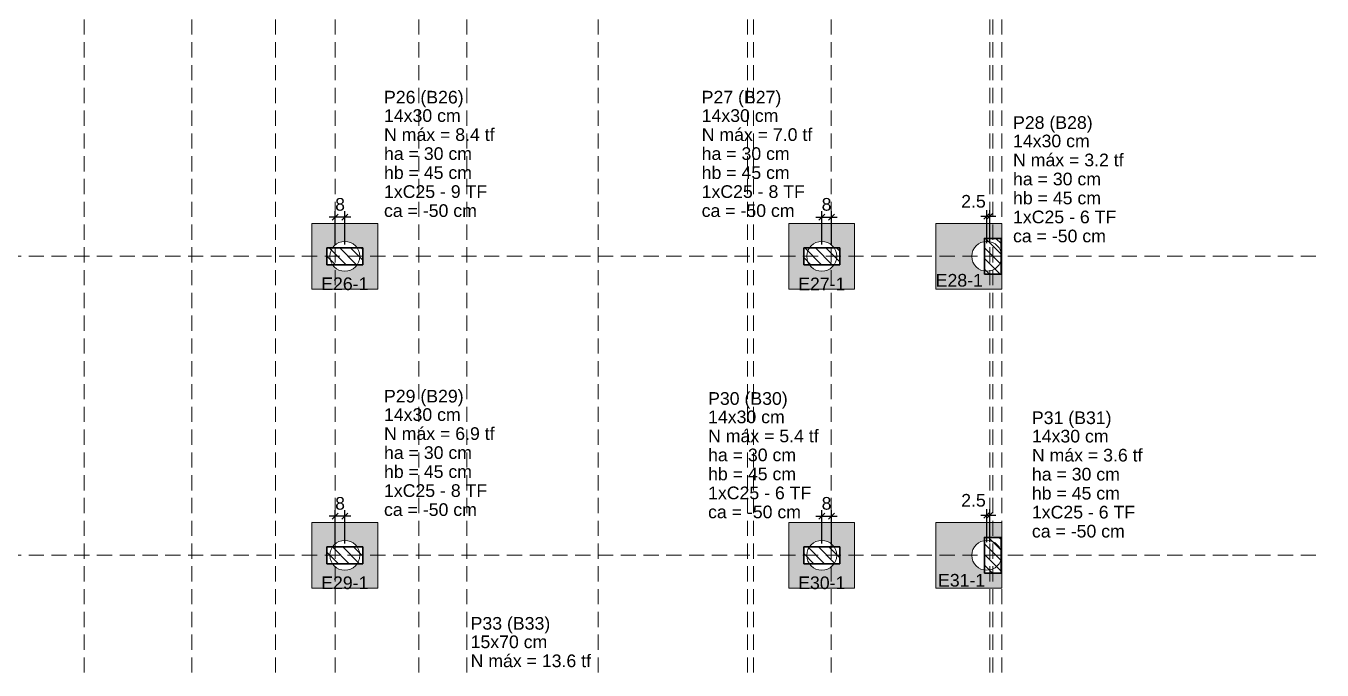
# Model space of a CAD drawing. Header units: millimetres. Extents: x -34 to 951, y -76 to 463.
# Drawn here: x -12.4 to 9.29, y -8.49 to 2.28 of the extents above; entities that cross this region are included whole.
import ezdxf

# ---------------------------------------------------------------- set-up
doc = ezdxf.new("R2010")
doc.units = ezdxf.units.MM
doc.header["$MEASUREMENT"] = 0
doc.linetypes.add('DASHED', pattern=[1.905, 1.27, -0.635])
doc.linetypes.add('NULL', pattern=[0])
for name, color, linetype, lineweight in [('LC-Cotas', 7, 'Continuous', 5), ('LC-Eixos', 7, 'DASHED', 5), ('LC-Estacas dos blocos', 252, 'Continuous', 5), ('LC-Hachuras dos blocos', 43, 'Continuous', 5), ('LC-Hachuras dos pilares', 9, 'Continuous', 5), ('LC-Seção das fundações', 7, 'Continuous', 5), ('LC-Seção dos pilares', 4, 'Continuous', 30), ('LC-Textos', 7, 'Continuous', 20)]:
    doc.layers.add(name, color=color, linetype=linetype, lineweight=lineweight)
doc.styles.add('Arial', font='arial.ttf')
doc.dimstyles.new('UM_50.000000', dxfattribs={"dimtxt": 0.18, "dimasz": 0.1, "dimexe": 0.1, "dimexo": 0.2, "dimgap": 0, "dimtad": 1, "dimtih": 1, "dimtoh": 1, "dimdec": 1, "dimlfac": 50, "dimzin": 0, "dimdsep": 46, "dimtxsty": 'Standard', "dimcen": 0.09, "dimdle": 0.1, "dimadec": 1, "dimazin": 2, "dimtfac": 1, "dimtdec": 4, "dimtofl": 0, "dimtmove": 0, "dimatfit": 3, "dimfxl": 1, "dimtolj": 1, "dimarcsym": 0})
pattern_1 = [(135, (-26.0734, -53.92581), (-0.08838835, -0.08838835), [])]

# ---------------------------------------------------------------- blocks, each defined once
blk = doc.blocks.new('_Oblique')
at = {"color": 0, "linetype": 'ByBlock', "lineweight": -2}
blk.add_line((-0.5, -0.5), (0.5, 0.5), dxfattribs=at)
blk = doc.blocks.new('*D43')
at = {"layer": 'Defpoints', "color": 0, "transparency": 16777216}
for p in [(-7.223, -0.92), (-7.223, -1.576), (-7.063, -1.576)]:
    blk.add_point(p, dxfattribs=at)
at = {"layer": 'LC-Cotas', "color": 0, "lineweight": -2, "transparency": 16777216}
for p, q in [((-7.223, -1.376), (-7.223, -0.82)), ((-7.063, -1.376), (-7.063, -0.82)), ((-6.963, -0.92), (-7.323, -0.92))]:
    blk.add_line(p, q, dxfattribs=at)
at = {"layer": 'LC-Cotas', "color": 0, "lineweight": -2, "transparency": 16777216, "xscale": 0.1, "yscale": 0.1, "zscale": 0.1, "rotation": 180}
blk.add_blockref('_Oblique', (-7.223, -0.92), dxfattribs=at)
at = {"layer": 'LC-Cotas', "color": 0, "lineweight": -2, "transparency": 16777216, "xscale": 0.1, "yscale": 0.1, "zscale": 0.1}
blk.add_blockref('_Oblique', (-7.063, -0.92), dxfattribs=at)
at = {"layer": 'LC-Cotas', "color": 7, "transparency": 16777216, "insert": (-7.143, -0.708), "char_height": 0.2118, "attachment_point": 5, "rotation": 0.0057, "style": 'Arial'}
blk.add_mtext('\\A1;8', dxfattribs=at)
blk = doc.blocks.new('*D44')
at = {"layer": 'Defpoints', "color": 0, "transparency": 16777216}
for p in [(1.077, -0.92), (0.917, -1.576), (1.077, -1.576)]:
    blk.add_point(p, dxfattribs=at)
at = {"layer": 'LC-Cotas', "color": 0, "lineweight": -2, "transparency": 16777216}
for p, q in [((0.917, -1.376), (0.917, -0.82)), ((1.077, -1.376), (1.077, -0.82)), ((0.817, -0.92), (1.177, -0.92))]:
    blk.add_line(p, q, dxfattribs=at)
at = {"layer": 'LC-Cotas', "color": 0, "lineweight": -2, "transparency": 16777216, "xscale": 0.1, "yscale": 0.1, "zscale": 0.1, "rotation": 180}
blk.add_blockref('_Oblique', (0.917, -0.92), dxfattribs=at)
at = {"layer": 'LC-Cotas', "color": 0, "lineweight": -2, "transparency": 16777216, "xscale": 0.1, "yscale": 0.1, "zscale": 0.1}
blk.add_blockref('_Oblique', (1.077, -0.92), dxfattribs=at)
at = {"layer": 'LC-Cotas', "color": 7, "transparency": 16777216, "insert": (0.997, -0.708), "char_height": 0.2118, "attachment_point": 5, "rotation": 0.0057, "style": 'Arial'}
blk.add_mtext('\\A1;8', dxfattribs=at)
blk = doc.blocks.new('*D45')
at = {"layer": 'Defpoints', "color": 0, "transparency": 16777216}
for p in [(-7.223, -5.92), (-7.223, -6.576), (-7.063, -6.576)]:
    blk.add_point(p, dxfattribs=at)
at = {"layer": 'LC-Cotas', "color": 0, "lineweight": -2, "transparency": 16777216}
for p, q in [((-7.223, -6.376), (-7.223, -5.82)), ((-7.063, -6.376), (-7.063, -5.82)), ((-6.963, -5.92), (-7.323, -5.92))]:
    blk.add_line(p, q, dxfattribs=at)
at = {"layer": 'LC-Cotas', "color": 0, "lineweight": -2, "transparency": 16777216, "xscale": 0.1, "yscale": 0.1, "zscale": 0.1, "rotation": 180}
blk.add_blockref('_Oblique', (-7.223, -5.92), dxfattribs=at)
at = {"layer": 'LC-Cotas', "color": 0, "lineweight": -2, "transparency": 16777216, "xscale": 0.1, "yscale": 0.1, "zscale": 0.1}
blk.add_blockref('_Oblique', (-7.063, -5.92), dxfattribs=at)
at = {"layer": 'LC-Cotas', "color": 7, "transparency": 16777216, "insert": (-7.143, -5.708), "char_height": 0.2118, "attachment_point": 5, "rotation": 0.0057, "style": 'Arial'}
blk.add_mtext('\\A1;8', dxfattribs=at)
blk = doc.blocks.new('*D46')
at = {"layer": 'Defpoints', "color": 0, "transparency": 16777216}
for p in [(1.077, -5.92), (0.917, -6.576), (1.077, -6.576)]:
    blk.add_point(p, dxfattribs=at)
at = {"layer": 'LC-Cotas', "color": 0, "lineweight": -2, "transparency": 16777216}
for p, q in [((0.917, -6.376), (0.917, -5.82)), ((1.077, -6.376), (1.077, -5.82)), ((0.817, -5.92), (1.177, -5.92))]:
    blk.add_line(p, q, dxfattribs=at)
at = {"layer": 'LC-Cotas', "color": 0, "lineweight": -2, "transparency": 16777216, "xscale": 0.1, "yscale": 0.1, "zscale": 0.1, "rotation": 180}
blk.add_blockref('_Oblique', (0.917, -5.92), dxfattribs=at)
at = {"layer": 'LC-Cotas', "color": 0, "lineweight": -2, "transparency": 16777216, "xscale": 0.1, "yscale": 0.1, "zscale": 0.1}
blk.add_blockref('_Oblique', (1.077, -5.92), dxfattribs=at)
at = {"layer": 'LC-Cotas', "color": 7, "transparency": 16777216, "insert": (0.997, -5.708), "char_height": 0.2118, "attachment_point": 5, "rotation": 0.0057, "style": 'Arial'}
blk.add_mtext('\\A1;8', dxfattribs=at)
blk = doc.blocks.new('*D182')
at = {"layer": 'Defpoints', "color": 0, "transparency": 16777216}
for p in [(3.727, -0.902), (3.677, -1.558), (3.727, -1.558)]:
    blk.add_point(p, dxfattribs=at)
at = {"layer": 'LC-Cotas', "color": 0, "lineweight": -2, "transparency": 16777216}
for p, q in [((3.677, -1.358), (3.677, -0.802)), ((3.727, -1.358), (3.727, -0.802)), ((3.577, -0.902), (3.827, -0.902))]:
    blk.add_line(p, q, dxfattribs=at)
at = {"layer": 'LC-Cotas', "color": 0, "lineweight": -2, "transparency": 16777216, "xscale": 0.1, "yscale": 0.1, "zscale": 0.1, "rotation": 180}
blk.add_blockref('_Oblique', (3.677, -0.902), dxfattribs=at)
at = {"layer": 'LC-Cotas', "color": 0, "lineweight": -2, "transparency": 16777216, "xscale": 0.1, "yscale": 0.1, "zscale": 0.1}
blk.add_blockref('_Oblique', (3.727, -0.902), dxfattribs=at)
at = {"layer": 'LC-Cotas', "color": 7, "transparency": 16777216, "insert": (3.455, -0.657), "char_height": 0.2118, "attachment_point": 5, "rotation": 0.0057, "style": 'Arial'}
blk.add_mtext('\\A1;2.5', dxfattribs=at)
blk = doc.blocks.new('*D183')
at = {"layer": 'Defpoints', "color": 0, "transparency": 16777216}
for p in [(3.727, -5.902), (3.677, -6.558), (3.727, -6.558)]:
    blk.add_point(p, dxfattribs=at)
at = {"layer": 'LC-Cotas', "color": 0, "lineweight": -2, "transparency": 16777216}
for p, q in [((3.677, -6.358), (3.677, -5.802)), ((3.727, -6.358), (3.727, -5.802)), ((3.577, -5.902), (3.827, -5.902))]:
    blk.add_line(p, q, dxfattribs=at)
at = {"layer": 'LC-Cotas', "color": 0, "lineweight": -2, "transparency": 16777216, "xscale": 0.1, "yscale": 0.1, "zscale": 0.1, "rotation": 180}
blk.add_blockref('_Oblique', (3.677, -5.902), dxfattribs=at)
at = {"layer": 'LC-Cotas', "color": 0, "lineweight": -2, "transparency": 16777216, "xscale": 0.1, "yscale": 0.1, "zscale": 0.1}
blk.add_blockref('_Oblique', (3.727, -5.902), dxfattribs=at)
at = {"layer": 'LC-Cotas', "color": 7, "transparency": 16777216, "insert": (3.455, -5.657), "char_height": 0.2118, "attachment_point": 5, "rotation": 0.0057, "style": 'Arial'}
blk.add_mtext('\\A1;2.5', dxfattribs=at)

msp = doc.modelspace()

# ---------------------------------------------------------------- hatches: boundary and pattern name
h = msp.add_hatch(color=43)
h.dxf.hatch_style = 1
h.paths.add_polyline_path([(3.6366, -1.8226, -0.3678942), (3.4266, -1.5758), (2.8266, -1.5758), (2.8266, -2.1258), (3.7266, -2.1258), (3.7266, -1.8758), (3.6366, -1.8758)])
h.paths.add_polyline_path([(3.7266, -1.0258), (2.8266, -1.0258), (2.8266, -1.5758), (3.4266, -1.5758, -0.3678942), (3.6366, -1.329), (3.6366, -1.2758), (3.7266, -1.2758)])
h.paths.add_polyline_path([(3.9266, -1.0258), (3.7766, -1.0258), (3.7766, -1.2758), (3.9166, -1.2758), (3.9166, -1.5058, -0.0710678), (3.9266, -1.5758)])
h.paths.add_polyline_path([(3.7766, -1.0258), (3.7266, -1.0258), (3.7266, -1.2758), (3.7766, -1.2758)])
h.paths.add_polyline_path([(3.7766, -1.8758), (3.7266, -1.8758), (3.7266, -2.1258), (3.7766, -2.1258)])
h.paths.add_polyline_path([(3.9266, -1.5758, -0.0710678), (3.9166, -1.6458), (3.9166, -1.8758), (3.7766, -1.8758), (3.7766, -2.1258), (3.9266, -2.1258)])
h = msp.add_hatch(color=43)
h.dxf.hatch_style = 1
h.paths.add_polyline_path([(3.7266, -6.8758), (3.6366, -6.8758), (3.6366, -6.8226, -0.3678942), (3.4266, -6.5758), (2.8266, -6.5758), (2.8266, -7.1258), (3.7266, -7.1258)])
h.paths.add_polyline_path([(3.6366, -6.329), (3.6366, -6.2758), (3.7266, -6.2758), (3.7266, -6.0258), (2.8266, -6.0258), (2.8266, -6.5758), (3.4266, -6.5758, -0.3678942)])
h.paths.add_polyline_path([(3.9266, -6.5758, -0.0710678), (3.9166, -6.6458), (3.9166, -6.8758), (3.7766, -6.8758), (3.7766, -7.1258), (3.9266, -7.1258)])
h.paths.add_polyline_path([(3.7766, -6.8758), (3.7266, -6.8758), (3.7266, -7.1258), (3.7766, -7.1258)])
h.paths.add_polyline_path([(3.9266, -6.0258), (3.7766, -6.0258), (3.7766, -6.2758), (3.9166, -6.2758), (3.9166, -6.5058, -0.0710678), (3.9266, -6.5758)])
h.paths.add_polyline_path([(3.7766, -6.0258), (3.7266, -6.0258), (3.7266, -6.2758), (3.7766, -6.2758)])
at = {"layer": 'LC-Hachuras dos blocos', "linetype": 'Continuous', "ltscale": 0.2}
h = msp.add_hatch(color=43, dxfattribs=at)
h.paths.add_polyline_path([(-6.5134, -1.0258), (-7.6134, -1.0258), (-7.6134, -2.1258), (-6.5134, -2.1258), (-6.5134, -1.0258)])
h.paths.add_polyline_path([(-6.9987, -1.8173), (-6.9384, -1.7923), (-6.8866, -1.7526), (-6.8584, -1.7158), (-6.7634, -1.7158), (-6.7634, -1.4358), (-6.8584, -1.4358), (-6.8866, -1.399), (-6.9384, -1.3593), (-6.9987, -1.3343), (-7.0634, -1.3258), (-7.1281, -1.3343), (-7.1884, -1.3593), (-7.2402, -1.399), (-7.2684, -1.4358), (-7.3634, -1.4358), (-7.3634, -1.7158), (-7.2684, -1.7158), (-7.2402, -1.7526), (-7.1884, -1.7923), (-7.1281, -1.8173), (-7.0634, -1.8258), (-6.9987, -1.8173)], flags=0)
h = msp.add_hatch(color=43, dxfattribs=at)
h.paths.add_polyline_path([(1.4666, -1.0258), (0.3666, -1.0258), (0.3666, -2.1258), (1.4666, -2.1258), (1.4666, -1.0258)])
h.paths.add_polyline_path([(0.9813, -1.8173), (1.0416, -1.7923), (1.0934, -1.7526), (1.1216, -1.7158), (1.2166, -1.7158), (1.2166, -1.4358), (1.1216, -1.4358), (1.0934, -1.399), (1.0416, -1.3593), (0.9813, -1.3343), (0.9166, -1.3258), (0.8519, -1.3343), (0.7916, -1.3593), (0.7398, -1.399), (0.7116, -1.4358), (0.6166, -1.4358), (0.6166, -1.7158), (0.7116, -1.7158), (0.7398, -1.7526), (0.7916, -1.7923), (0.8519, -1.8173), (0.9166, -1.8258), (0.9813, -1.8173)], flags=0)
h = msp.add_hatch(color=43, dxfattribs=at)
h.paths.add_polyline_path([(-7.6134, -6.0258), (-7.6134, -7.1258), (-6.5134, -7.1258), (-6.5134, -6.0258), (-7.6134, -6.0258)])
h.paths.add_polyline_path([(-6.9987, -6.8173), (-6.9384, -6.7923), (-6.8866, -6.7526), (-6.8584, -6.7158), (-6.7634, -6.7158), (-6.7634, -6.4358), (-6.8584, -6.4358), (-6.8866, -6.399), (-6.9384, -6.3593), (-6.9987, -6.3343), (-7.0634, -6.3258), (-7.1281, -6.3343), (-7.1884, -6.3593), (-7.2402, -6.399), (-7.2684, -6.4358), (-7.3634, -6.4358), (-7.3634, -6.7158), (-7.2684, -6.7158), (-7.2402, -6.7526), (-7.1884, -6.7923), (-7.1281, -6.8173), (-7.0634, -6.8258), (-6.9987, -6.8173)], flags=0)
h = msp.add_hatch(color=43, dxfattribs=at)
h.paths.add_polyline_path([(1.4666, -6.0258), (0.3666, -6.0258), (0.3666, -7.1258), (1.4666, -7.1258), (1.4666, -6.0258)])
h.paths.add_polyline_path([(0.9813, -6.8173), (1.0416, -6.7923), (1.0934, -6.7526), (1.1216, -6.7158), (1.2166, -6.7158), (1.2166, -6.4358), (1.1216, -6.4358), (1.0934, -6.399), (1.0416, -6.3593), (0.9813, -6.3343), (0.9166, -6.3258), (0.8519, -6.3343), (0.7916, -6.3593), (0.7398, -6.399), (0.7116, -6.4358), (0.6166, -6.4358), (0.6166, -6.7158), (0.7116, -6.7158), (0.7398, -6.7526), (0.7916, -6.7923), (0.8519, -6.8173), (0.9166, -6.8258), (0.9813, -6.8173)], flags=0)
at = {"layer": 'LC-Hachuras dos pilares', "linetype": 'Continuous', "ltscale": 0.2}
h = msp.add_hatch(dxfattribs=at)
h.set_pattern_fill('ANSI31', color=9, angle=90, style=0)
h.set_pattern_definition(pattern_1)
h.paths.add_polyline_path([(3.6366, -1.8758), (3.9166, -1.8758), (3.9166, -1.2758), (3.6366, -1.2758), (3.6366, -1.8758)])
h = msp.add_hatch(dxfattribs=at)
h.set_pattern_fill('ANSI31', color=9, angle=90, style=0)
h.set_pattern_definition(pattern_1)
h.paths.add_polyline_path([(-7.3634, -1.4358), (-7.3634, -1.7158), (-6.7634, -1.7158), (-6.7634, -1.4358), (-7.3634, -1.4358)])
h = msp.add_hatch(dxfattribs=at)
h.set_pattern_fill('ANSI31', color=9, angle=90, style=0)
h.set_pattern_definition(pattern_1)
h.paths.add_polyline_path([(0.6166, -1.4358), (0.6166, -1.7158), (1.2166, -1.7158), (1.2166, -1.4358), (0.6166, -1.4358)])
h = msp.add_hatch(dxfattribs=at)
h.set_pattern_fill('ANSI31', color=9, angle=90, style=0)
h.set_pattern_definition(pattern_1)
h.paths.add_polyline_path([(3.6366, -6.8758), (3.9166, -6.8758), (3.9166, -6.2758), (3.6366, -6.2758), (3.6366, -6.8758)])
h = msp.add_hatch(dxfattribs=at)
h.set_pattern_fill('ANSI31', color=9, angle=90, style=0)
h.set_pattern_definition(pattern_1)
h.paths.add_polyline_path([(-7.3634, -6.4358), (-7.3634, -6.7158), (-6.7634, -6.7158), (-6.7634, -6.4358), (-7.3634, -6.4358)])
h = msp.add_hatch(dxfattribs=at)
h.set_pattern_fill('ANSI31', color=9, angle=90, style=0)
h.set_pattern_definition(pattern_1)
h.paths.add_polyline_path([(0.6166, -6.4358), (0.6166, -6.7158), (1.2166, -6.7158), (1.2166, -6.4358), (0.6166, -6.4358)])

# ---------------------------------------------------------------- linework, layer by layer
at = {"layer": 'LC-Eixos', "ltscale": 0.2}
for p, q in [((-11.4234, 30.1981), (-11.4234, -63.4258)), ((-9.6234, 30.1981), (-9.6234, -63.4258)), ((-8.2234, 30.1981), (-8.2234, -63.4258)), ((-7.2234, 30.1981), (-7.2234, -63.4258)), ((-5.8234, 30.1981), (-5.8234, -63.4258)), ((-5.0234, 30.1981), (-5.0234, -63.4258)), ((-2.8234, 30.1981), (-2.8234, -63.4258)), ((-0.3234, 30.1981), (-0.3234, -63.4258)), ((-0.2234, 30.1981), (-0.2234, -63.4258)), ((1.0766, 30.1981), (1.0766, -63.4258)), ((3.7266, 30.1981), (3.7266, -63.4258)), ((3.7766, 30.1981), (3.7766, -63.4258)), ((3.9266, 30.1981), (3.9266, -63.4258)), ((-27.9734, -1.5758), (7.7872, -1.5758)), ((7.7872, -1.5758), (9.2872, -1.5758)), ((-27.9734, -6.5758), (7.7872, -6.5758)), ((7.7872, -6.5758), (9.2872, -6.5758))]:
    msp.add_line(p, q, dxfattribs=at)
at = {"layer": 'LC-Estacas dos blocos'}
for centre in [(-7.0634, -1.5758), (0.9166, -1.5758), (3.6766, -1.5758), (-7.0634, -6.5758), (0.9166, -6.5758), (3.6766, -6.5758)]:
    msp.add_circle(centre, 0.25, dxfattribs=at)
at = {"layer": 'LC-Seção das fundações'}
for points in [[(-6.5134, -1.0258), (-7.6134, -1.0258), (-7.6134, -2.1258), (-6.5134, -2.1258), (-6.5134, -1.0258)], [(1.4666, -1.0258), (0.3666, -1.0258), (0.3666, -2.1258), (1.4666, -2.1258), (1.4666, -1.0258)], [(2.8266, -1.0258), (2.8266, -2.1258), (3.9266, -2.1258), (3.9266, -1.0258), (2.8266, -1.0258)], [(-7.6134, -6.0258), (-7.6134, -7.1258), (-6.5134, -7.1258), (-6.5134, -6.0258), (-7.6134, -6.0258)], [(1.4666, -6.0258), (0.3666, -6.0258), (0.3666, -7.1258), (1.4666, -7.1258), (1.4666, -6.0258)], [(2.8266, -6.0258), (2.8266, -7.1258), (3.9266, -7.1258), (3.9266, -6.0258), (2.8266, -6.0258)]]:
    msp.add_lwpolyline(points, close=True, dxfattribs=at)
at = {"layer": 'LC-Seção dos pilares'}
for points in [[(3.6366, -1.8758), (3.9166, -1.8758), (3.9166, -1.2758), (3.6366, -1.2758), (3.6366, -1.8758)], [(-7.3634, -1.4358), (-7.3634, -1.7158), (-6.7634, -1.7158), (-6.7634, -1.4358), (-7.3634, -1.4358)], [(0.6166, -1.4358), (0.6166, -1.7158), (1.2166, -1.7158), (1.2166, -1.4358), (0.6166, -1.4358)], [(3.6366, -6.8758), (3.9166, -6.8758), (3.9166, -6.2758), (3.6366, -6.2758), (3.6366, -6.8758)], [(-7.3634, -6.4358), (-7.3634, -6.7158), (-6.7634, -6.7158), (-6.7634, -6.4358), (-7.3634, -6.4358)], [(0.6166, -6.4358), (0.6166, -6.7158), (1.2166, -6.7158), (1.2166, -6.4358), (0.6166, -6.4358)]]:
    msp.add_lwpolyline(points, close=True, dxfattribs=at)

# ---------------------------------------------------------------- texts
at = {"layer": 'LC-Textos', "color": 1, "linetype": 'NULL', "ltscale": 0.2, "char_height": 0.2118, "attachment_point": 7, "line_spacing_factor": 0.798, "style": 'Arial'}
for s, insert, width in [('P26 (B26)', (-6.4074, 0.9162), 2.663966), ('14x30 cm', (-6.4074, 0.6691), 2.565492), ('N máx = 8.4 tf', (-6.4074, 0.3511), 3.699397), ('ha = 30 cm', (-6.4074, 0.0331), 2.943568), ('hb = 45 cm', (-6.4074, -0.2849), 2.943568), ('1xC25 - 9 TF', (-6.4074, -0.6019), 3.452727), ('ca = -50 cm', (-6.4074, -0.9199), 3.107584)]:
    msp.add_mtext(s, dxfattribs=dict(at, insert=insert, width=width))
at = {"layer": 'LC-Textos', "linetype": 'NULL', "ltscale": 0.2, "char_height": 0.2118, "line_spacing_factor": 0.798, "style": 'Arial'}
for s, insert, width, attachment_point in [('P27 (B27)', (-1.0925, 0.9162), 2.663966, 7), ('14x30 cm', (-1.0925, 0.6691), 2.565492, 7), ('N máx = 7.0 tf', (-1.0925, 0.3511), 3.699397, 7), ('ha = 30 cm', (-1.0925, 0.0331), 2.943568, 7), ('hb = 45 cm', (-1.0925, -0.2849), 2.943568, 7), ('1xC25 - 8 TF', (-1.0925, -0.6019), 3.452727, 7), ('ca = -50 cm', (-1.0925, -0.9199), 3.107584, 7), ('E26-1', (-7.0634, -2.1439), 1.578814, 8), ('E27-1', (0.9166, -2.1439), 1.578814, 8), ('E28-1', (3.2176, -2.0851), 1.578814, 8), ('P29 (B29)', (-6.4074, -4.0838), 2.663966, 7), ('14x30 cm', (-6.4074, -4.3309), 2.565492, 7), ('N máx = 6.9 tf', (-6.4074, -4.6489), 3.699397, 7), ('ha = 30 cm', (-6.4074, -4.9669), 2.943568, 7), ('hb = 45 cm', (-6.4074, -5.2849), 2.943568, 7), ('1xC25 - 8 TF', (-6.4074, -5.6019), 3.452727, 7), ('ca = -50 cm', (-6.4074, -5.9199), 3.107584, 7), ('E29-1', (-7.0634, -7.1439), 1.578814, 8), ('E30-1', (0.9166, -7.1439), 1.578814, 8), ('E31-1', (3.2566, -7.1016), 1.578814, 8), ('P33 (B33)', (-4.9584, -7.8828), 2.663966, 7), ('15x70 cm', (-4.9584, -8.1309), 2.565492, 7), ('N máx = 13.6 tf', (-4.9584, -8.4489), 4.028397, 7)]:
    msp.add_mtext(s, dxfattribs=dict(at, insert=insert, width=width, attachment_point=attachment_point))
at = {"layer": 'LC-Textos', "color": 5, "linetype": 'NULL', "ltscale": 0.2, "char_height": 0.2118, "attachment_point": 7, "line_spacing_factor": 0.798, "style": 'Arial'}
for s, insert, width in [('P28 (B28)', (4.1168, 0.4918), 2.663966), ('14x30 cm', (4.1168, 0.2447), 2.565492), ('N máx = 3.2 tf', (4.1168, -0.0733), 3.699397), ('ha = 30 cm', (4.1168, -0.3913), 2.943568), ('hb = 45 cm', (4.1168, -0.7093), 2.943568), ('1xC25 - 6 TF', (4.1168, -1.0263), 3.452727), ('ca = -50 cm', (4.1168, -1.3443), 3.107584), ('P30 (B30)', (-0.9852, -4.1226), 2.663966), ('14x30 cm', (-0.9852, -4.3697), 2.565492), ('P31 (B31)', (4.4326, -4.4446), 2.663966), ('N máx = 5.4 tf', (-0.9852, -4.6877), 3.699397), ('14x30 cm', (4.4326, -4.6917), 2.565492), ('ha = 30 cm', (-0.9852, -5.0057), 2.943568), ('N máx = 3.6 tf', (4.4326, -5.0097), 3.699397), ('hb = 45 cm', (-0.9852, -5.3237), 2.943568), ('ha = 30 cm', (4.4326, -5.3277), 2.943568), ('hb = 45 cm', (4.4326, -5.6457), 2.943568), ('1xC25 - 6 TF', (-0.9852, -5.6407), 3.452727), ('ca = -50 cm', (-0.9852, -5.9587), 3.107584), ('1xC25 - 6 TF', (4.4326, -5.9627), 3.452727), ('ca = -50 cm', (4.4326, -6.2807), 3.107584)]:
    msp.add_mtext(s, dxfattribs=dict(at, insert=insert, width=width))

# ---------------------------------------------------------------- dimensions: what is measured, and where the dimension line sits
at = {"layer": 'LC-Cotas'}
for base, p1, p2, override, picture, middle in [((-7.2234, -0.9199), (-7.0634, -1.5758), (-7.2234, -1.5758), {"dimtxt": 0.2118, "dimasz": 0.1, "dimexe": 0.1, "dimexo": 0.2, "dimtad": 1, "dimtih": 0, "dimtoh": 0, "dimdec": 1, "dimlfac": 50, "dimzin": 8, "dimtxsty": 'Arial', "dimblk": 'Oblique', "dimblk1": 'Oblique', "dimblk2": 'Oblique', "dimsah": 1, "dimdle": 0.1, "dimse1": 0, "dimse2": 0, "dimclrt": 7, "dimadec": 1, "dimazin": 3, "dimtmove": 2, "dimldrblk": 'Oblique'}, '*D43', (-7.1434, -0.7081)), ((1.0766, -0.9199), (0.9166, -1.5758), (1.0766, -1.5758), {"dimtxt": 0.2118, "dimasz": 0.1, "dimexe": 0.1, "dimexo": 0.2, "dimtad": 1, "dimtih": 0, "dimtoh": 0, "dimdec": 1, "dimlfac": 50, "dimzin": 8, "dimtxsty": 'Arial', "dimblk": 'Oblique', "dimblk1": 'Oblique', "dimblk2": 'Oblique', "dimsah": 1, "dimdle": 0.1, "dimse1": 0, "dimse2": 0, "dimclrt": 7, "dimadec": 1, "dimazin": 3, "dimtmove": 2, "dimldrblk": 'Oblique'}, '*D44', (0.9966, -0.7081)), ((3.7266, -0.9024), (3.6766, -1.5583), (3.7266, -1.5583), {"dimtxt": 0.2118, "dimtih": 0, "dimtoh": 0, "dimzin": 8, "dimtxsty": 'Arial', "dimblk": 'Oblique', "dimblk1": 'Oblique', "dimblk2": 'Oblique', "dimsah": 1, "dimclrt": 7, "dimazin": 3, "dimtmove": 2, "dimldrblk": 'Oblique'}, '*D182', (3.4548, -0.6571)), ((-7.2234, -5.9199), (-7.0634, -6.5758), (-7.2234, -6.5758), {"dimtxt": 0.2118, "dimasz": 0.1, "dimexe": 0.1, "dimexo": 0.2, "dimtad": 1, "dimtih": 0, "dimtoh": 0, "dimdec": 1, "dimlfac": 50, "dimzin": 8, "dimtxsty": 'Arial', "dimblk": 'Oblique', "dimblk1": 'Oblique', "dimblk2": 'Oblique', "dimsah": 1, "dimdle": 0.1, "dimse1": 0, "dimse2": 0, "dimclrt": 7, "dimadec": 1, "dimazin": 3, "dimtmove": 2, "dimldrblk": 'Oblique'}, '*D45', (-7.1434, -5.7081)), ((1.0766, -5.9199), (0.9166, -6.5758), (1.0766, -6.5758), {"dimtxt": 0.2118, "dimasz": 0.1, "dimexe": 0.1, "dimexo": 0.2, "dimtad": 1, "dimtih": 0, "dimtoh": 0, "dimdec": 1, "dimlfac": 50, "dimzin": 8, "dimtxsty": 'Arial', "dimblk": 'Oblique', "dimblk1": 'Oblique', "dimblk2": 'Oblique', "dimsah": 1, "dimdle": 0.1, "dimse1": 0, "dimse2": 0, "dimclrt": 7, "dimadec": 1, "dimazin": 3, "dimtmove": 2, "dimldrblk": 'Oblique'}, '*D46', (0.9966, -5.7081)), ((3.7266, -5.9019), (3.6766, -6.5578), (3.7266, -6.5578), {"dimtxt": 0.2118, "dimtih": 0, "dimtoh": 0, "dimzin": 8, "dimtxsty": 'Arial', "dimblk": 'Oblique', "dimblk1": 'Oblique', "dimblk2": 'Oblique', "dimsah": 1, "dimclrt": 7, "dimazin": 3, "dimtmove": 2, "dimldrblk": 'Oblique'}, '*D183', (3.4548, -5.6565))]:
    dim = msp.add_linear_dim(base=base, p1=p1, p2=p2, dimstyle='UM_50.000000', override=override, dxfattribs=at)
    dim.commit()
    dim.dimension.update_dxf_attribs({"geometry": picture, "text_midpoint": middle, "dimtype": 160, "text_rotation": 0.00573})

doc.saveas('drawing.dxf')
